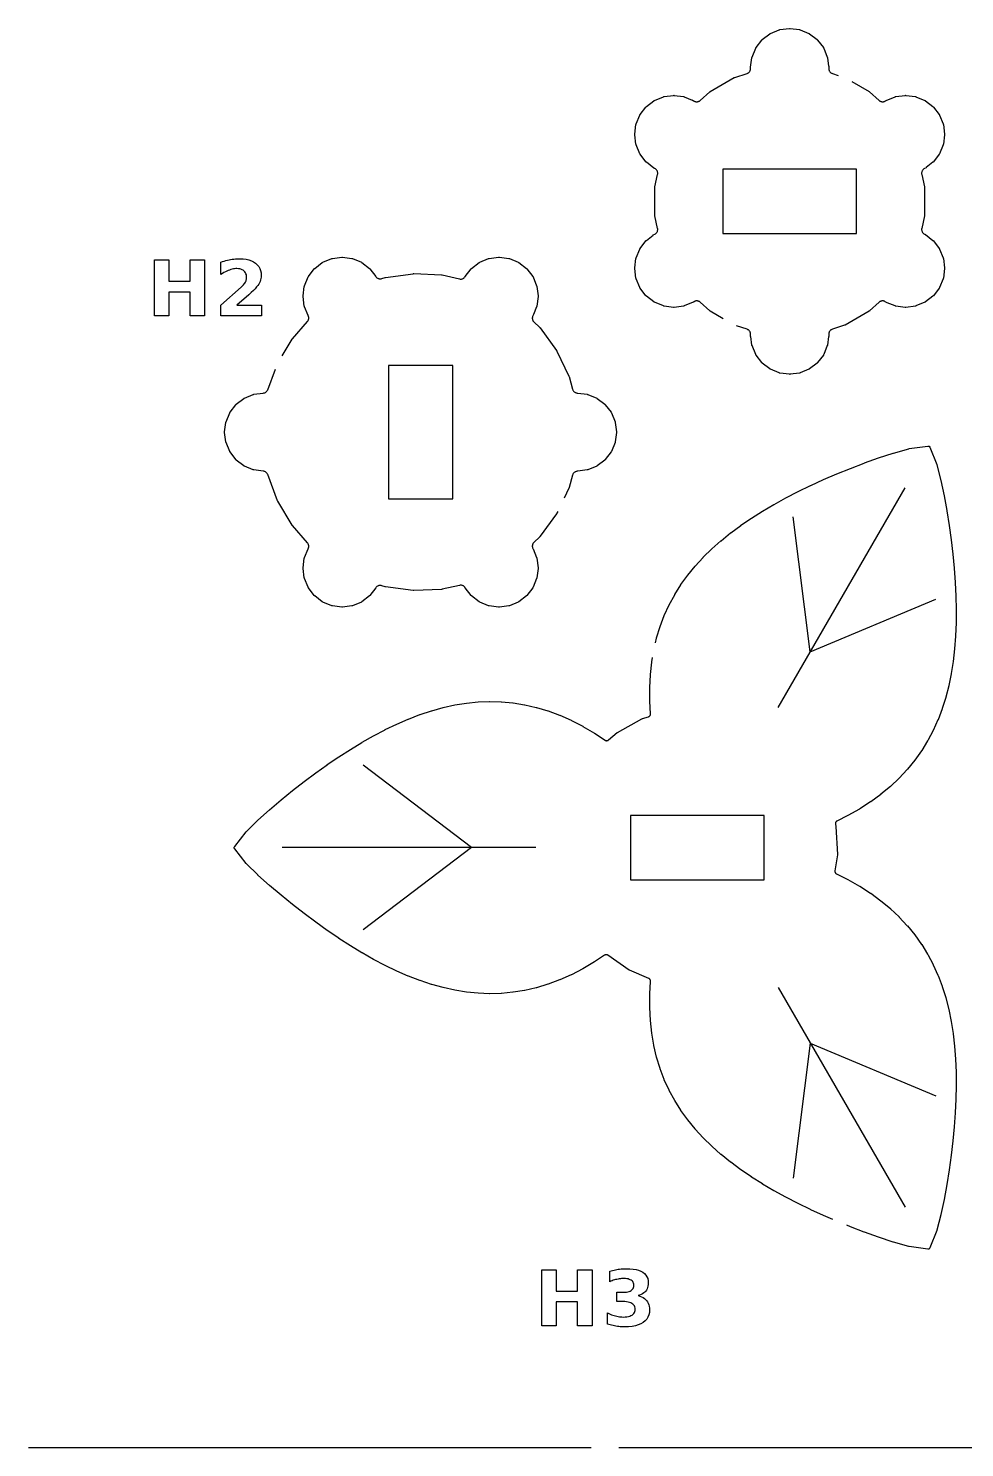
# Model space of a CAD drawing. Header units: millimetres. Extents: x 0 to 300, y 0 to 300.
# Drawn here: x 0 to 40.6, y 150 to 211.5 of the extents above; entities that cross this region are included whole.
import ezdxf

# ---------------------------------------------------------------- set-up
doc = ezdxf.new("R2010")
doc.units = ezdxf.units.MM
for name, color, linetype in [('CUT', 1, 'CONTINUOUS'), ('ENGRAVE', 5, 'CONTINUOUS'), ('SCORE', 7, 'CONTINUOUS')]:
    doc.layers.add(name, color=color, linetype=linetype)

msp = doc.modelspace()

# ---------------------------------------------------------------- linework, layer by layer
at = {"layer": 'CUT', "color": 1}
for points in [[(30.1199, 198.9157), (29.5584, 199.2398), (29.5469, 199.2473), (29.5363, 199.2559), (29.1242, 199.627), (29.1055, 199.6422), (29.0869, 199.6545), (29.0672, 199.6649), (29.0465, 199.6733), (29.0252, 199.6796), (29.0033, 199.6838), (28.9811, 199.6857), (28.9588, 199.6855), (28.9366, 199.6831), (28.9148, 199.6785), (28.8936, 199.6717), (28.8731, 199.6629), (28.8537, 199.6521), (28.8401, 199.6427), (28.824, 199.6318), (28.8112, 199.6259), (28.4296, 199.4678), (28.4157, 199.4627), (28.4012, 199.4602), (27.9917, 199.4063), (27.977, 199.405), (27.9624, 199.4063), (27.5528, 199.4602), (27.5383, 199.4628), (27.5245, 199.4678), (27.1429, 199.6259), (27.1295, 199.6321), (27.1175, 199.6405), (26.7898, 199.892), (26.7785, 199.9015), (26.769, 199.9127), (26.5176, 200.2404), (26.5091, 200.2525), (26.5029, 200.2658), (26.3448, 200.6475), (26.3398, 200.6613), (26.3373, 200.6758), (26.2833, 201.0853), (26.2821, 201.1), (26.2833, 201.1147), (26.3373, 201.5242), (26.3398, 201.5387), (26.3448, 201.5525), (26.5029, 201.9342), (26.5092, 201.9475), (26.5176, 201.9596), (26.769, 202.2873), (26.7785, 202.2986), (26.7898, 202.308), (27.0843, 202.534), (27.0795, 202.5443), (27.1614, 202.5831), (27.1805, 202.5946), (27.1984, 202.6079), (27.2149, 202.6229), (27.2298, 202.6395), (27.2429, 202.6575), (27.2543, 202.6766), (27.2637, 202.6969), (27.271, 202.7179), (27.2762, 202.7395), (27.2793, 202.7616), (27.2801, 202.7839), (27.2788, 202.8061), (27.2749, 202.83), (27.1596, 203.3724), (27.1575, 203.3859), (27.1568, 203.3996), (27.1568, 204.6004), (27.1575, 204.6141), (27.1596, 204.6276), (27.2749, 205.17), (27.2788, 205.1939), (27.2801, 205.2161), (27.2793, 205.2384), (27.2762, 205.2605), (27.271, 205.2821), (27.2637, 205.3031), (27.2543, 205.3234), (27.2429, 205.3425), (27.2298, 205.3605), (27.2149, 205.3771), (27.1984, 205.3921), (27.1805, 205.4054), (27.1614, 205.4169), (27.1465, 205.424), (27.1291, 205.4324), (27.1175, 205.4405), (26.7898, 205.692), (26.7785, 205.7015), (26.769, 205.7127), (26.5176, 206.0404), (26.5091, 206.0525), (26.5029, 206.0658), (26.3448, 206.4475), (26.3398, 206.4613), (26.3373, 206.4758), (26.2833, 206.8853), (26.2821, 206.9), (26.2833, 206.9147), (26.3373, 207.3242), (26.3398, 207.3387), (26.3448, 207.3525), (26.5029, 207.7342), (26.5092, 207.7475), (26.5176, 207.7596), (26.769, 208.0873), (26.7785, 208.0986), (26.7898, 208.108), (27.1175, 208.3595), (27.1296, 208.3679), (27.1429, 208.3741), (27.5245, 208.5322), (27.5384, 208.5373), (27.5529, 208.5398), (27.9624, 208.5937), (27.9771, 208.595), (27.9917, 208.5937), (28.4013, 208.5398), (28.4158, 208.5372), (28.4296, 208.5322), (28.7725, 208.3902), (28.7791, 208.3995), (28.8537, 208.3479), (28.8731, 208.3371), (28.8936, 208.3283), (28.9148, 208.3215), (28.9366, 208.3169), (28.9588, 208.3145), (28.9811, 208.3143), (29.0033, 208.3162), (29.0252, 208.3204), (29.0465, 208.3267), (29.0672, 208.3351), (29.0869, 208.3455), (29.1055, 208.3578), (29.1242, 208.373), (29.5363, 208.7441), (29.5469, 208.7527), (29.5584, 208.7602), (30.5983, 209.3606), (30.6105, 209.3668), (30.6234, 209.3717), (31.1507, 209.5431), (31.1733, 209.5517), (31.1933, 209.5616), (31.2121, 209.5735), (31.2297, 209.5872), (31.2458, 209.6025), (31.2604, 209.6194), (31.2732, 209.6376), (31.2841, 209.657), (31.2931, 209.6774), (31.3, 209.6986), (31.3048, 209.7204), (31.3074, 209.7425), (31.3078, 209.7648), (31.3064, 209.7812), (31.305, 209.8006), (31.3063, 209.8147), (31.3602, 210.2242), (31.3628, 210.2387), (31.3678, 210.2525), (31.5259, 210.6342), (31.5321, 210.6475), (31.5405, 210.6596), (31.792, 210.9873), (31.8015, 210.9986), (31.8127, 211.008), (32.1404, 211.2595), (32.1525, 211.2679), (32.1658, 211.2741), (32.5475, 211.4322), (32.5613, 211.4373), (32.5758, 211.4398), (32.9853, 211.4937), (33, 211.495), (33.0147, 211.4937), (33.4242, 211.4398), (33.4387, 211.4372), (33.4525, 211.4322), (33.8342, 211.2741), (33.8475, 211.2679), (33.8596, 211.2595), (34.1873, 211.008), (34.1986, 210.9985), (34.208, 210.9873), (34.4595, 210.6596), (34.4679, 210.6475), (34.4741, 210.6342), (34.6322, 210.2525), (34.6373, 210.2387), (34.6398, 210.2242), (34.6883, 209.8562), (34.6996, 209.8552), (34.6922, 209.7648), (34.6926, 209.7425), (34.6952, 209.7204), (34.7, 209.6986), (34.7069, 209.6774), (34.7159, 209.657), (34.7268, 209.6376), (34.7396, 209.6194), (34.7542, 209.6025), (34.7703, 209.5872), (34.7879, 209.5735), (34.8067, 209.5616), (34.8267, 209.5517), (34.8493, 209.5431), (35.1045, 209.4601)], [(35.693, 209.1924), (36.4416, 208.7602), (36.4531, 208.7527), (36.4637, 208.7441), (36.8758, 208.373), (36.8945, 208.3578), (36.9131, 208.3455), (36.9328, 208.3351), (36.9535, 208.3267), (36.9748, 208.3204), (36.9967, 208.3162), (37.0189, 208.3143), (37.0412, 208.3145), (37.0634, 208.3169), (37.0852, 208.3215), (37.1064, 208.3283), (37.1269, 208.3371), (37.1463, 208.3479), (37.1599, 208.3573), (37.176, 208.3682), (37.1888, 208.3741), (37.5704, 208.5322), (37.5843, 208.5373), (37.5988, 208.5398), (38.0083, 208.5937), (38.023, 208.595), (38.0376, 208.5937), (38.4472, 208.5398), (38.4617, 208.5372), (38.4755, 208.5322), (38.8571, 208.3741), (38.8705, 208.3679), (38.8825, 208.3595), (39.2102, 208.108), (39.2215, 208.0985), (39.231, 208.0873), (39.4824, 207.7596), (39.4909, 207.7475), (39.4971, 207.7342), (39.6552, 207.3525), (39.6602, 207.3387), (39.6627, 207.3242), (39.7167, 206.9147), (39.7179, 206.9), (39.7167, 206.8853), (39.6627, 206.4758), (39.6602, 206.4613), (39.6552, 206.4475), (39.4971, 206.0658), (39.4908, 206.0525), (39.4824, 206.0404), (39.231, 205.7127), (39.2215, 205.7014), (39.2102, 205.692), (38.9157, 205.466), (38.9205, 205.4557), (38.8386, 205.4169), (38.8195, 205.4054), (38.8016, 205.3921), (38.7851, 205.3771), (38.7702, 205.3605), (38.7571, 205.3425), (38.7457, 205.3234), (38.7363, 205.3031), (38.729, 205.2821), (38.7238, 205.2605), (38.7207, 205.2384), (38.7199, 205.2161), (38.7212, 205.1939), (38.7251, 205.17), (38.8404, 204.6276), (38.8425, 204.6141), (38.8432, 204.6004), (38.8432, 203.3996), (38.8425, 203.3859), (38.8404, 203.3724), (38.7251, 202.83), (38.7212, 202.8061), (38.7199, 202.7839), (38.7207, 202.7616), (38.7238, 202.7395), (38.729, 202.7179), (38.7363, 202.6969), (38.7457, 202.6766), (38.7571, 202.6575), (38.7702, 202.6395), (38.7851, 202.6229), (38.8016, 202.6079), (38.8195, 202.5946), (38.8386, 202.5831), (38.8535, 202.576), (38.8709, 202.5676), (38.8825, 202.5595), (39.2102, 202.308), (39.2215, 202.2985), (39.231, 202.2873), (39.4824, 201.9596), (39.4909, 201.9475), (39.4971, 201.9342), (39.6552, 201.5525), (39.6602, 201.5387), (39.6627, 201.5242), (39.7167, 201.1147), (39.7179, 201.1), (39.7167, 201.0853), (39.6627, 200.6758), (39.6602, 200.6613), (39.6552, 200.6475), (39.4971, 200.2658), (39.4908, 200.2525), (39.4824, 200.2404), (39.231, 199.9127), (39.2215, 199.9014), (39.2102, 199.892), (38.8825, 199.6405), (38.8704, 199.6321), (38.8571, 199.6259), (38.4755, 199.4678), (38.4616, 199.4627), (38.4471, 199.4602), (38.0376, 199.4063), (38.0229, 199.405), (38.0083, 199.4063), (37.5987, 199.4602), (37.5842, 199.4628), (37.5704, 199.4678), (37.2275, 199.6098), (37.2209, 199.6005), (37.1463, 199.6521), (37.1269, 199.6629), (37.1064, 199.6717), (37.0852, 199.6785), (37.0634, 199.6831), (37.0412, 199.6855), (37.0189, 199.6857), (36.9967, 199.6838), (36.9748, 199.6796), (36.9535, 199.6733), (36.9328, 199.6649), (36.9131, 199.6545), (36.8945, 199.6422), (36.8758, 199.627), (36.4637, 199.2559), (36.4531, 199.2473), (36.4416, 199.2398), (35.4017, 198.6394), (35.3895, 198.6332), (35.3766, 198.6283), (34.8493, 198.4569), (34.8267, 198.4483), (34.8067, 198.4384), (34.7879, 198.4265), (34.7703, 198.4128), (34.7542, 198.3975), (34.7396, 198.3806), (34.7268, 198.3624), (34.7159, 198.343), (34.7069, 198.3226), (34.7, 198.3014), (34.6952, 198.2796), (34.6926, 198.2575), (34.6922, 198.2352), (34.6996, 198.1448), (34.6883, 198.1438), (34.6398, 197.7758), (34.6372, 197.7613), (34.6322, 197.7475), (34.4741, 197.3658), (34.4679, 197.3525), (34.4595, 197.3404), (34.208, 197.0127), (34.1985, 197.0014), (34.1873, 196.992), (33.8596, 196.7405), (33.8475, 196.7321), (33.8342, 196.7259), (33.4525, 196.5678), (33.4387, 196.5627), (33.4242, 196.5602), (33.0147, 196.5063), (33, 196.505), (32.9853, 196.5063), (32.5758, 196.5602), (32.5613, 196.5628), (32.5475, 196.5678), (32.1658, 196.7259), (32.1525, 196.7321), (32.1404, 196.7405), (31.8127, 196.992), (31.8014, 197.0015), (31.792, 197.0127), (31.5405, 197.3404), (31.5321, 197.3525), (31.5259, 197.3658), (31.3678, 197.7475), (31.3627, 197.7613), (31.3602, 197.7758), (31.3117, 198.1438), (31.3004, 198.1448), (31.3078, 198.2352), (31.3074, 198.2575), (31.3048, 198.2796), (31.3, 198.3014), (31.2931, 198.3226), (31.2841, 198.343), (31.2732, 198.3624), (31.2604, 198.3806), (31.2458, 198.3975), (31.2297, 198.4128), (31.2121, 198.4265), (31.1933, 198.4384), (31.1733, 198.4483), (31.1507, 198.4569), (30.69, 198.6066)], [(11.0029, 197.3133), (11.4317, 198.0311), (11.4382, 198.0409), (11.4455, 198.0501), (12.097, 198.7958), (12.1115, 198.8141), (12.1233, 198.8323), (12.1332, 198.8515), (12.1413, 198.8716), (12.1474, 198.8923), (12.1514, 198.9136), (12.1534, 198.9351), (12.1534, 198.9567), (12.1512, 198.9783), (12.147, 198.9995), (12.1408, 199.0202), (12.1319, 199.0419), (12.1259, 199.0548), (11.9678, 199.4364), (11.9627, 199.4503), (11.9602, 199.4648), (11.9063, 199.8743), (11.905, 199.889), (11.9063, 199.9036), (11.9602, 200.3132), (11.9628, 200.3277), (11.9678, 200.3415), (12.1259, 200.7231), (12.1321, 200.7365), (12.1405, 200.7485), (12.392, 201.0762), (12.4015, 201.0875), (12.4127, 201.097), (12.7404, 201.3484), (12.7525, 201.3569), (12.7658, 201.3631), (13.1475, 201.5212), (13.1613, 201.5262), (13.1758, 201.5288), (13.5853, 201.5827), (13.6, 201.584), (13.6147, 201.5827), (14.0242, 201.5288), (14.0387, 201.5262), (14.0525, 201.5212), (14.4342, 201.3631), (14.4475, 201.3569), (14.4596, 201.3484), (14.7873, 201.097), (14.7986, 201.0875), (14.808, 201.0762), (15.0595, 200.7485), (15.065, 200.7406), (15.0797, 200.7217), (15.0948, 200.7057), (15.1115, 200.6913), (15.1294, 200.6785), (15.1486, 200.6676), (15.1687, 200.6586), (15.1896, 200.6516), (15.2111, 200.6467), (15.2329, 200.6439), (15.2549, 200.6433), (15.2769, 200.6448), (15.2986, 200.6484), (15.3217, 200.6547), (15.4589, 200.6993), (15.4702, 200.7024), (15.4818, 200.7045), (16.6798, 200.8668), (16.6916, 200.8679), (16.7033, 200.8679), (17.9111, 200.8136), (17.9228, 200.8126), (17.9344, 200.8105), (18.6903, 200.6379), (18.7137, 200.6338), (18.7357, 200.6321), (18.7576, 200.6325), (18.7795, 200.6351), (18.801, 200.6398), (18.8219, 200.6466), (18.842, 200.6554), (18.8612, 200.6661), (18.8793, 200.6786), (18.8961, 200.6929), (18.9113, 200.7087), (18.925, 200.7259), (18.9282, 200.7309), (18.9405, 200.7485), (19.192, 201.0762), (19.2015, 201.0875), (19.2127, 201.097), (19.5404, 201.3484), (19.5525, 201.3569), (19.5658, 201.3631), (19.9475, 201.5212), (19.9613, 201.5262), (19.9758, 201.5288), (20.3853, 201.5827), (20.4, 201.584), (20.4147, 201.5827), (20.8242, 201.5288), (20.8387, 201.5262), (20.8525, 201.5212), (21.2342, 201.3631), (21.2475, 201.3569), (21.2596, 201.3484), (21.5873, 201.097), (21.5986, 201.0875), (21.608, 201.0762), (21.8595, 200.7485), (21.8679, 200.7365), (21.8741, 200.7231), (22.0322, 200.3415), (22.0373, 200.3276), (22.0398, 200.3132), (22.0937, 199.9036), (22.095, 199.8889), (22.0937, 199.8743), (22.0398, 199.4648), (22.0372, 199.4502), (22.0322, 199.4364), (21.8947, 199.1045), (21.8996, 199.1022), (21.8638, 199.0327), (21.8558, 199.0129), (21.8498, 198.9923), (21.8458, 198.9713), (21.8437, 198.9501), (21.8437, 198.9287), (21.8457, 198.9074), (21.8498, 198.8864), (21.8558, 198.8659), (21.8637, 198.846), (21.8735, 198.827), (21.885, 198.809), (21.8982, 198.7922), (21.9142, 198.7754), (22.1691, 198.5317), (22.1772, 198.5232), (22.1845, 198.514), (22.8952, 197.5359), (22.9016, 197.5261), (22.9072, 197.5157), (23.4318, 196.4264), (23.4364, 196.4156), (23.44, 196.4044), (23.5898, 195.8617), (23.5975, 195.8385), (23.6067, 195.818), (23.6178, 195.7984), (23.6309, 195.7801), (23.6457, 195.7632), (23.6622, 195.7478), (23.6801, 195.7342), (23.6993, 195.7224), (23.7195, 195.7126), (23.7407, 195.7049), (23.7625, 195.6993), (23.7847, 195.6959), (23.7954, 195.6954), (23.8147, 195.6937), (24.2242, 195.6398), (24.2387, 195.6372), (24.2525, 195.6322), (24.6342, 195.4741), (24.6475, 195.4679), (24.6596, 195.4595), (24.9873, 195.208), (24.9986, 195.1985), (25.008, 195.1873), (25.2595, 194.8596), (25.2679, 194.8475), (25.2741, 194.8342), (25.4322, 194.4525), (25.4373, 194.4387), (25.4398, 194.4242), (25.4937, 194.0147), (25.495, 194), (25.4937, 193.9853), (25.4398, 193.5758), (25.4372, 193.5613), (25.4322, 193.5475), (25.2741, 193.1658), (25.2679, 193.1525), (25.2595, 193.1404), (25.008, 192.8127), (24.9985, 192.8014), (24.9873, 192.792), (24.6596, 192.5405), (24.6475, 192.5321), (24.6342, 192.5259), (24.2525, 192.3678), (24.2387, 192.3627), (24.2242, 192.3602), (23.8147, 192.3063), (23.7954, 192.3046), (23.7847, 192.3041), (23.7625, 192.3007), (23.7407, 192.2951), (23.7195, 192.2874), (23.6993, 192.2776), (23.6801, 192.2658), (23.6622, 192.2522), (23.6457, 192.2368), (23.6309, 192.2199), (23.6178, 192.2016), (23.6067, 192.182), (23.5975, 192.1615), (23.5898, 192.1383), (23.44, 191.5956), (23.4364, 191.5844), (23.4318, 191.5736), (23.2257, 191.1455)], [(22.9436, 190.5599), (22.9072, 190.4843), (22.9016, 190.4739), (22.8952, 190.4641), (22.1845, 189.486), (22.1772, 189.4768), (22.1691, 189.4683), (21.9142, 189.2246), (21.8981, 189.2077), (21.8848, 189.1907), (21.8732, 189.1725), (21.8633, 189.1532), (21.8554, 189.1331), (21.8495, 189.1124), (21.8455, 189.0911), (21.8436, 189.0696), (21.8438, 189.048), (21.8461, 189.0266), (21.8504, 189.0054), (21.8567, 188.9848), (21.8656, 188.9631), (21.8743, 188.9447), (22.0322, 188.5636), (22.0373, 188.5497), (22.0398, 188.5352), (22.0937, 188.1257), (22.095, 188.111), (22.0937, 188.0964), (22.0398, 187.6868), (22.0372, 187.6723), (22.0322, 187.6585), (21.8741, 187.2769), (21.8679, 187.2635), (21.8595, 187.2515), (21.608, 186.9238), (21.5985, 186.9125), (21.5873, 186.903), (21.2596, 186.6516), (21.2475, 186.6431), (21.2342, 186.6369), (20.8525, 186.4788), (20.8387, 186.4738), (20.8242, 186.4712), (20.4147, 186.4173), (20.4, 186.416), (20.3853, 186.4173), (19.9758, 186.4712), (19.9613, 186.4738), (19.9475, 186.4788), (19.5658, 186.6369), (19.5525, 186.6431), (19.5404, 186.6516), (19.2127, 186.903), (19.2014, 186.9125), (19.192, 186.9238), (18.9405, 187.2515), (18.9282, 187.2691), (18.925, 187.2741), (18.9113, 187.2913), (18.8961, 187.3071), (18.8793, 187.3214), (18.8612, 187.3339), (18.842, 187.3446), (18.8219, 187.3534), (18.801, 187.3602), (18.7795, 187.3649), (18.7576, 187.3675), (18.7357, 187.3679), (18.7137, 187.3662), (18.6903, 187.3621), (17.9344, 187.1895), (17.9228, 187.1874), (17.9111, 187.1864), (16.7033, 187.1321), (16.6916, 187.1321), (16.6798, 187.1332), (15.4818, 187.2955), (15.4702, 187.2976), (15.4589, 187.3007), (15.3217, 187.3453), (15.2986, 187.3516), (15.2769, 187.3552), (15.2549, 187.3567), (15.2329, 187.3561), (15.2111, 187.3533), (15.1896, 187.3484), (15.1687, 187.3414), (15.1486, 187.3324), (15.1294, 187.3215), (15.1115, 187.3087), (15.0948, 187.2943), (15.0797, 187.2783), (15.065, 187.2594), (15.0595, 187.2515), (14.808, 186.9238), (14.7985, 186.9125), (14.7873, 186.903), (14.4596, 186.6516), (14.4475, 186.6431), (14.4342, 186.6369), (14.0525, 186.4788), (14.0387, 186.4738), (14.0242, 186.4712), (13.6147, 186.4173), (13.6, 186.416), (13.5853, 186.4173), (13.1758, 186.4712), (13.1613, 186.4738), (13.1475, 186.4788), (12.7658, 186.6369), (12.7525, 186.6431), (12.7404, 186.6516), (12.4127, 186.903), (12.4014, 186.9125), (12.392, 186.9238), (12.1405, 187.2515), (12.1321, 187.2635), (12.1259, 187.2769), (11.9678, 187.6585), (11.9627, 187.6724), (11.9602, 187.6868), (11.9063, 188.0964), (11.905, 188.1111), (11.9063, 188.1257), (11.9602, 188.5352), (11.9628, 188.5498), (11.9678, 188.5636), (12.1259, 188.9452), (12.1319, 188.9581), (12.1408, 188.9798), (12.147, 189.0005), (12.1512, 189.0217), (12.1534, 189.0433), (12.1534, 189.0649), (12.1514, 189.0864), (12.1474, 189.1077), (12.1413, 189.1284), (12.1332, 189.1485), (12.1233, 189.1677), (12.1115, 189.1859), (12.097, 189.2042), (11.4455, 189.9499), (11.4382, 189.9591), (11.4317, 189.9689), (10.8116, 191.0068), (10.806, 191.0171), (10.8014, 191.028), (10.3768, 192.1594), (10.3668, 192.1823), (10.3556, 192.2023), (10.3423, 192.2211), (10.3272, 192.2384), (10.3104, 192.2541), (10.2921, 192.268), (10.2725, 192.2799), (10.2518, 192.2898), (10.2301, 192.2976), (10.2078, 192.303), (10.1704, 192.3082), (9.7758, 192.3602), (9.7613, 192.3628), (9.7475, 192.3678), (9.3658, 192.5259), (9.3525, 192.5321), (9.3404, 192.5405), (9.0127, 192.792), (9.0014, 192.8015), (8.992, 192.8127), (8.7405, 193.1404), (8.7321, 193.1525), (8.7259, 193.1658), (8.5678, 193.5475), (8.5627, 193.5613), (8.5602, 193.5758), (8.5063, 193.9853), (8.505, 194), (8.5063, 194.0147), (8.5602, 194.4242), (8.5628, 194.4387), (8.5678, 194.4525), (8.7259, 194.8342), (8.7321, 194.8475), (8.7405, 194.8596), (8.992, 195.1873), (9.0015, 195.1986), (9.0127, 195.208), (9.3404, 195.4595), (9.3525, 195.4679), (9.3658, 195.4741), (9.7475, 195.6322), (9.7613, 195.6373), (9.7758, 195.6398), (10.1704, 195.6918), (10.2078, 195.697), (10.2301, 195.7024), (10.2518, 195.7102), (10.2725, 195.7201), (10.2921, 195.732), (10.3104, 195.7459), (10.3272, 195.7616), (10.3423, 195.7789), (10.3556, 195.7977), (10.3668, 195.8177), (10.3768, 195.8406), (10.7123, 196.7346)], [(27.1819, 184.8761), (27.2297, 185.0779), (27.232, 185.0866), (27.3813, 185.5731), (27.3843, 185.5817), (27.5631, 186.0511), (27.5667, 186.0595), (27.7745, 186.5121), (27.7786, 186.5202), (28.0149, 186.9564), (28.0193, 186.9641), (28.2835, 187.3843), (28.2883, 187.3915), (28.5795, 187.7963), (28.5845, 187.8028), (28.9021, 188.1926), (28.9072, 188.1986), (29.2504, 188.5739), (29.2555, 188.5792), (29.6233, 188.9406), (29.6283, 188.9453), (30.0198, 189.2933), (30.0247, 189.2974), (30.4389, 189.6327), (30.4435, 189.6362), (30.8793, 189.9593), (30.8837, 189.9624), (31.3401, 190.2738), (31.3442, 190.2765), (31.82, 190.5769), (31.8238, 190.5793), (32.318, 190.8694), (32.3215, 190.8713), (32.8329, 191.1517), (32.8362, 191.1534), (33.3638, 191.4246), (33.3668, 191.4261), (33.9097, 191.6886), (33.9125, 191.6899), (34.4699, 191.9442), (34.4725, 191.9453), (35.0438, 192.1917), (35.0464, 192.1927), (35.6315, 192.4311), (35.6341, 192.4321), (36.2336, 192.6622), (36.2365, 192.6632), (36.8522, 192.8837), (36.8559, 192.885), (37.4925, 193.0928), (37.4983, 193.0946), (38.1673, 193.2811), (38.1855, 193.2848), (38.9869, 193.3944), (39.0457, 193.3996), (39.0705, 193.3461), (39.3763, 192.5973), (39.3822, 192.5796), (39.5552, 191.907), (39.5566, 191.9012), (39.6949, 191.2459), (39.6956, 191.2421), (39.8125, 190.5986), (39.8131, 190.5956), (39.9136, 189.9614), (39.914, 189.9586), (40.0001, 189.3327), (40.0005, 189.3299), (40.0728, 188.712), (40.0731, 188.7091), (40.1316, 188.0993), (40.1319, 188.0962), (40.176, 187.4948), (40.1762, 187.4915), (40.2052, 186.8989), (40.2053, 186.8953), (40.2182, 186.3122), (40.2182, 186.3081), (40.2141, 185.7351), (40.214, 185.7307), (40.1917, 185.1684), (40.1914, 185.1635), (40.1499, 184.6125), (40.1494, 184.6072), (40.0876, 184.0682), (40.0868, 184.0624), (40.0036, 183.5361), (40.0025, 183.5298), (39.8968, 183.0168), (39.8953, 183.0101), (39.7662, 182.5109), (39.7641, 182.5038), (39.6107, 182.0189), (39.6081, 182.0115), (39.4293, 181.5416), (39.4261, 181.534), (39.2212, 181.0794), (39.2174, 181.0716), (38.9855, 180.6328), (38.9811, 180.625), (38.7215, 180.2023), (38.7165, 180.1947), (38.4284, 179.7884), (38.4229, 179.7812), (38.1059, 179.3916), (38.0999, 179.3847), (37.7532, 179.0122), (37.7469, 179.0058), (37.37, 178.6505), (37.3634, 178.6447), (36.956, 178.3068), (36.9493, 178.3016), (36.5107, 177.9815), (36.5039, 177.9769), (36.0338, 177.6747), (36.0271, 177.6707), (35.5249, 177.3867), (35.5183, 177.3832), (35.0499, 177.1509), (35.0377, 177.1441), (35.0277, 177.1371), (35.0185, 177.1292), (35.01, 177.1205), (35.0024, 177.111), (34.9958, 177.1008), (34.9902, 177.09), (34.9857, 177.0787), (34.9824, 177.067), (34.9801, 177.0551), (34.9791, 177.0429), (34.9792, 177.0308), (34.9805, 177.0187), (34.9833, 177.005), (35.0026, 176.9304), (35.0048, 176.9199), (35.0059, 176.9092), (35.067, 175.7031), (35.067, 175.6923), (35.066, 175.6816), (34.9604, 174.9927), (34.959, 174.9788), (34.9589, 174.9667), (34.96, 174.9546), (34.9623, 174.9427), (34.9657, 174.931), (34.9702, 174.9198), (34.9758, 174.909), (34.9824, 174.8989), (34.9899, 174.8894), (34.9984, 174.8807), (35.0076, 174.8728), (35.0176, 174.8659), (35.0298, 174.8591), (35.5183, 174.6168), (35.5249, 174.6133), (36.0271, 174.3293), (36.0338, 174.3253), (36.5039, 174.0231), (36.5107, 174.0185), (36.9493, 173.6984), (36.956, 173.6932), (37.3634, 173.3553), (37.37, 173.3495), (37.7469, 172.9942), (37.7532, 172.9878), (38.0999, 172.6153), (38.1059, 172.6084), (38.4229, 172.2188), (38.4284, 172.2116), (38.7165, 171.8053), (38.7215, 171.7977), (38.9811, 171.375), (38.9855, 171.3672), (39.2174, 170.9284), (39.2212, 170.9206), (39.4261, 170.466), (39.4293, 170.4584), (39.6081, 169.9885), (39.6107, 169.9811), (39.7641, 169.4962), (39.7662, 169.4891), (39.8953, 168.9899), (39.8968, 168.9832), (40.0025, 168.4702), (40.0036, 168.4639), (40.0868, 167.9376), (40.0876, 167.9318), (40.1494, 167.3928), (40.1499, 167.3875), (40.1914, 166.8365), (40.1917, 166.8316), (40.214, 166.2693), (40.2141, 166.2649), (40.2182, 165.6919), (40.2182, 165.6878), (40.2053, 165.1047), (40.2052, 165.1011), (40.1762, 164.5085), (40.176, 164.5052), (40.1319, 163.9038), (40.1316, 163.9007), (40.0731, 163.2909), (40.0728, 163.288), (40.0005, 162.6701), (40.0001, 162.6673), (39.914, 162.0414), (39.9136, 162.0386), (39.8131, 161.4044), (39.8125, 161.4014), (39.6956, 160.7579), (39.6949, 160.7541), (39.5566, 160.0988), (39.5552, 160.093), (39.3822, 159.4204), (39.3763, 159.4027), (39.0705, 158.6539), (39.0457, 158.6004), (38.9869, 158.6056), (38.1855, 158.7152), (38.1673, 158.7189), (37.4983, 158.9054), (37.4925, 158.9072), (36.8559, 159.115), (36.8522, 159.1163), (36.2365, 159.3368), (36.2336, 159.3378), (35.6341, 159.5679), (35.6315, 159.5689), (35.4728, 159.6336)], [(34.8723, 159.8823), (34.4725, 160.0547), (34.4699, 160.0558), (33.9125, 160.3101), (33.9097, 160.3114), (33.3668, 160.5739), (33.3638, 160.5754), (32.8362, 160.8466), (32.8329, 160.8483), (32.3215, 161.1287), (32.318, 161.1306), (31.8238, 161.4207), (31.82, 161.4231), (31.3442, 161.7235), (31.3401, 161.7262), (30.8837, 162.0376), (30.8793, 162.0407), (30.4435, 162.3638), (30.4389, 162.3673), (30.0247, 162.7026), (30.0198, 162.7067), (29.6283, 163.0547), (29.6233, 163.0594), (29.2555, 163.4208), (29.2504, 163.4261), (28.9072, 163.8014), (28.9021, 163.8074), (28.5845, 164.1972), (28.5795, 164.2037), (28.2883, 164.6085), (28.2835, 164.6157), (28.0193, 165.0359), (28.0149, 165.0436), (27.7786, 165.4798), (27.7745, 165.4879), (27.5667, 165.9405), (27.5631, 165.9489), (27.3843, 166.4183), (27.3813, 166.4269), (27.232, 166.9134), (27.2297, 166.9221), (27.1104, 167.4261), (27.1086, 167.4347), (27.0198, 167.9565), (27.0186, 167.9649), (26.9607, 168.5048), (26.9601, 168.513), (26.9334, 169.0712), (26.9333, 169.079), (26.9385, 169.6559), (26.9388, 169.6634), (26.9727, 170.2006), (26.9729, 170.2141), (26.972, 170.2259), (26.9699, 170.2375), (26.9668, 170.2489), (26.9626, 170.2599), (26.9574, 170.2705), (26.9512, 170.2806), (26.9441, 170.29), (26.9362, 170.2987), (26.9274, 170.3066), (26.918, 170.3137), (26.9079, 170.3198), (26.8957, 170.3258), (26.0615, 170.6837), (26.0519, 170.6885), (26.0427, 170.6942), (25.1224, 171.3347), (25.1103, 171.3423), (25.0991, 171.3478), (25.0875, 171.3522), (25.0755, 171.3554), (25.0632, 171.3574), (25.0508, 171.3581), (25.0384, 171.3576), (25.0261, 171.3559), (25.014, 171.353), (25.0023, 171.3489), (24.991, 171.3436), (24.9787, 171.3363), (24.5429, 171.0466), (24.5366, 171.0427), (24.0396, 170.7497), (24.0328, 170.7459), (23.536, 170.4898), (23.5287, 170.4863), (23.0321, 170.2665), (23.0243, 170.2633), (22.5279, 170.0794), (22.5196, 170.0766), (22.0235, 169.9279), (22.0148, 169.9256), (21.5188, 169.8116), (21.5099, 169.8099), (21.014, 169.7301), (21.0049, 169.7289), (20.509, 169.6827), (20.5, 169.6821), (20.0041, 169.6686), (19.9952, 169.6687), (19.4991, 169.6873), (19.4906, 169.6879), (18.9944, 169.7377), (18.9862, 169.7388), (18.4898, 169.8189), (18.4821, 169.8204), (17.9855, 169.9299), (17.9783, 169.9316), (17.4815, 170.0695), (17.4749, 170.0715), (16.9777, 170.2365), (16.9718, 170.2387), (16.4743, 170.4298), (16.4689, 170.432), (15.9713, 170.6479), (15.9664, 170.6501), (15.4685, 170.8897), (15.4641, 170.8919), (14.966, 171.1537), (14.9621, 171.1559), (14.4638, 171.4388), (14.4603, 171.4408), (13.9618, 171.7436), (13.9587, 171.7455), (13.46, 172.0669), (13.4572, 172.0687), (12.9584, 172.4076), (12.9559, 172.4094), (12.457, 172.7649), (12.4547, 172.7666), (11.9557, 173.1383), (11.9535, 173.1399), (11.4545, 173.5275), (11.4523, 173.5292), (10.9533, 173.9334), (10.951, 173.9354), (10.4522, 174.3584), (10.4492, 174.3609), (9.9509, 174.8083), (9.9465, 174.8124), (9.4505, 175.2986), (9.4381, 175.3125), (8.9425, 175.9517), (8.9086, 176), (8.9425, 176.0483), (9.4381, 176.6875), (9.4505, 176.7014), (9.9465, 177.1876), (9.9509, 177.1917), (10.4492, 177.6391), (10.4522, 177.6416), (10.951, 178.0646), (10.9533, 178.0666), (11.4523, 178.4708), (11.4545, 178.4725), (11.9535, 178.8601), (11.9557, 178.8617), (12.4547, 179.2334), (12.457, 179.2351), (12.9559, 179.5906), (12.9584, 179.5924), (13.4572, 179.9313), (13.46, 179.9331), (13.9587, 180.2545), (13.9618, 180.2564), (14.4603, 180.5592), (14.4638, 180.5612), (14.9621, 180.8441), (14.966, 180.8463), (15.4641, 181.1081), (15.4685, 181.1103), (15.9664, 181.3499), (15.9713, 181.3521), (16.4689, 181.568), (16.4743, 181.5702), (16.9718, 181.7613), (16.9777, 181.7635), (17.4749, 181.9285), (17.4815, 181.9305), (17.9783, 182.0684), (17.9855, 182.0701), (18.4821, 182.1796), (18.4898, 182.1811), (18.9862, 182.2612), (18.9944, 182.2623), (19.4906, 182.3121), (19.4991, 182.3127), (19.9952, 182.3313), (20.0041, 182.3314), (20.5, 182.3179), (20.509, 182.3173), (21.0049, 182.2711), (21.014, 182.2699), (21.5099, 182.1901), (21.5188, 182.1884), (22.0148, 182.0744), (22.0235, 182.0721), (22.5196, 181.9234), (22.5279, 181.9206), (23.0243, 181.7367), (23.0321, 181.7335), (23.5287, 181.5137), (23.536, 181.5102), (24.0328, 181.2541), (24.0396, 181.2503), (24.5366, 180.9573), (24.5429, 180.9534), (24.9968, 180.6517), (25.0091, 180.6444), (25.0204, 180.6391), (25.0321, 180.635), (25.0442, 180.6321), (25.0565, 180.6304), (25.069, 180.6299), (25.0814, 180.6306), (25.0937, 180.6326), (25.1057, 180.6358), (25.1174, 180.6402), (25.1285, 180.6458), (25.1391, 180.6524), (25.1504, 180.6611), (25.5211, 180.9794), (25.5296, 180.986), (25.5388, 180.9917), (26.5947, 181.5778), (26.6044, 181.5825), (26.6144, 181.5863), (26.8837, 181.6707), (26.8965, 181.6754), (26.9072, 181.6806), (26.9174, 181.6867), (26.9269, 181.6937), (26.9358, 181.7016), (26.9438, 181.7104), (26.951, 181.7198), (26.9572, 181.7299), (26.9625, 181.7405), (26.9667, 181.7516), (26.9698, 181.763), (26.9719, 181.7747), (26.9728, 181.7866), (26.9726, 181.8002), (26.9388, 182.3366), (26.9385, 182.3441), (26.9333, 182.921), (26.9334, 182.9288), (26.9601, 183.487), (26.9607, 183.4952), (27.0186, 184.0351), (27.0198, 184.0435), (27.0531, 184.2393)], [(0, 150), (24.4, 150)], [(25.6, 150), (74.4, 150)]]:
    msp.add_lwpolyline(points, dxfattribs=at)
for points in [[(35.895, 205.395), (30.105, 205.395), (30.105, 202.605), (35.895, 202.605), (35.895, 205.395)], [(18.395, 191.105), (18.395, 196.895), (15.605, 196.895), (15.605, 191.105), (18.395, 191.105)], [(31.895, 177.395), (26.105, 177.395), (26.105, 174.605), (31.895, 174.605), (31.895, 177.395)]]:
    msp.add_lwpolyline(points, close=True, dxfattribs=at)
at = {"layer": 'ENGRAVE', "color": 5}
for points in [[(6.0876, 201.4706), (6.0876, 200.5445), (7.012, 200.5445), (7.012, 201.4706), (7.6387, 201.4706), (7.6387, 199.0406), (7.012, 199.0406), (7.012, 200.0709), (6.0876, 200.0709), (6.0876, 199.0406), (5.4609, 199.0406), (5.4609, 201.4706), (6.0876, 201.4706)], [(10.1076, 199.5012), (10.1076, 199.0406), (8.3417, 199.0406), (8.3417, 199.5012), (9.2287, 200.2841), (9.2666, 200.3198), (9.301, 200.3552), (9.3321, 200.3903), (9.3596, 200.4252), (9.3838, 200.4598), (9.4045, 200.4941), (9.4219, 200.5285), (9.4361, 200.5633), (9.4472, 200.5986), (9.4551, 200.6344), (9.4599, 200.6706), (9.4614, 200.7073), (9.4583, 200.7624), (9.4487, 200.8138), (9.4328, 200.8615), (9.4105, 200.9055), (9.3818, 200.9458), (9.3467, 200.9824), (9.3064, 201.0142), (9.2618, 201.0402), (9.213, 201.0605), (9.1601, 201.0749), (9.1029, 201.0836), (9.0415, 201.0865), (8.9919, 201.0848), (8.9408, 201.0796), (8.8881, 201.0709), (8.8339, 201.0587), (8.7782, 201.043), (8.7209, 201.0239), (8.6622, 201.0013), (8.6021, 200.9753), (8.5406, 200.9459), (8.4778, 200.9132), (8.4137, 200.877), (8.3482, 200.8375), (8.3482, 201.3714), (8.4186, 201.3938), (8.4887, 201.4143), (8.5585, 201.433), (8.6281, 201.4498), (8.6974, 201.4648), (8.7665, 201.478), (8.8351, 201.4892), (8.9034, 201.4983), (8.9711, 201.5054), (9.0385, 201.5105), (9.1053, 201.5136), (9.1717, 201.5146), (9.3117, 201.5092), (9.4409, 201.4932), (9.5593, 201.4666), (9.6669, 201.4292), (9.7637, 201.3812), (9.8496, 201.3225), (9.9235, 201.2543), (9.9839, 201.1777), (10.0309, 201.0926), (10.0645, 200.9992), (10.0846, 200.8973), (10.0913, 200.787), (10.0885, 200.7216), (10.0799, 200.6576), (10.0657, 200.5952), (10.0458, 200.5342), (10.0201, 200.4747), (9.9888, 200.4168), (9.9483, 200.3563), (9.8953, 200.2894), (9.8297, 200.216), (9.7515, 200.1361), (9.6608, 200.0498), (9.5575, 199.957), (9.0383, 199.5012), (10.1076, 199.5012)], [(22.8832, 157.7097), (22.8832, 156.7836), (23.8077, 156.7836), (23.8077, 157.7097), (24.4343, 157.7097), (24.4343, 155.2797), (23.8077, 155.2797), (23.8077, 156.31), (22.8832, 156.31), (22.8832, 155.2797), (22.2566, 155.2797), (22.2566, 157.7097), (22.8832, 157.7097)], [(26.505, 156.5662), (26.5771, 156.5372), (26.6426, 156.5031), (26.7016, 156.4637), (26.754, 156.4192), (26.7999, 156.3694), (26.8389, 156.3147), (26.8709, 156.2552), (26.8957, 156.191), (26.9135, 156.122), (26.9241, 156.0483), (26.9276, 155.9698), (26.92, 155.8542), (26.8969, 155.7482), (26.8585, 155.6518), (26.8047, 155.5651), (26.7355, 155.488), (26.651, 155.4205), (26.5517, 155.3631), (26.4383, 155.3161), (26.3108, 155.2795), (26.1692, 155.2534), (26.0135, 155.2377), (25.8437, 155.2325), (25.7813, 155.2334), (25.7188, 155.2359), (25.6563, 155.2401), (25.5937, 155.2459), (25.5311, 155.2534), (25.4685, 155.2626), (25.406, 155.2735), (25.3436, 155.2861), (25.2815, 155.3003), (25.2197, 155.3162), (25.158, 155.3337), (25.0966, 155.353), (25.0966, 155.8364), (25.1551, 155.8083), (25.2135, 155.7826), (25.2718, 155.7593), (25.3299, 155.7383), (25.3879, 155.7198), (25.4457, 155.7037), (25.5033, 155.69), (25.5606, 155.6789), (25.6176, 155.6701), (25.6743, 155.6639), (25.7307, 155.6602), (25.7867, 155.659), (25.8665, 155.6614), (25.9398, 155.6685), (26.0066, 155.6805), (26.067, 155.6973), (26.1209, 155.7189), (26.1684, 155.7452), (26.2089, 155.7761), (26.2421, 155.811), (26.2679, 155.8502), (26.2863, 155.8935), (26.2973, 155.941), (26.301, 155.9926), (26.2972, 156.0457), (26.2859, 156.0943), (26.267, 156.1385), (26.2406, 156.1782), (26.2066, 156.2134), (26.1651, 156.2441), (26.1162, 156.2702), (26.0601, 156.2916), (25.9969, 156.3082), (25.9264, 156.32), (25.8488, 156.3272), (25.7639, 156.3295), (25.5133, 156.3295), (25.5133, 156.7332), (25.7769, 156.7332), (25.8523, 156.7352), (25.9209, 156.7414), (25.9828, 156.7517), (26.0381, 156.7661), (26.0866, 156.7846), (26.1285, 156.8072), (26.1638, 156.8341), (26.1927, 156.8652), (26.2152, 156.9006), (26.2312, 156.9403), (26.2408, 156.9843), (26.2441, 157.0327), (26.2409, 157.0776), (26.2316, 157.1189), (26.216, 157.1568), (26.1941, 157.1911), (26.1661, 157.2219), (26.1318, 157.2491), (26.0917, 157.2725), (26.0466, 157.2916), (25.9963, 157.3065), (25.9408, 157.3171), (25.8801, 157.3235), (25.8144, 157.3256), (25.7638, 157.3247), (25.7131, 157.3218), (25.6622, 157.3171), (25.6111, 157.3104), (25.5598, 157.3019), (25.5084, 157.2914), (25.4569, 157.2791), (25.4055, 157.265), (25.3542, 157.2491), (25.3029, 157.2314), (25.2518, 157.2119), (25.2008, 157.1905), (25.2008, 157.6495), (25.2625, 157.6662), (25.3241, 157.6813), (25.3855, 157.6951), (25.4467, 157.7074), (25.5077, 157.7182), (25.5686, 157.7276), (25.6292, 157.7356), (25.6894, 157.7421), (25.7493, 157.7472), (25.8088, 157.7508), (25.8679, 157.753), (25.9267, 157.7537), (26.0779, 157.7494), (26.2159, 157.7364), (26.3407, 157.7148), (26.4522, 157.6846), (26.5505, 157.6457), (26.6355, 157.5982), (26.7074, 157.5421), (26.7662, 157.4772), (26.8119, 157.4035), (26.8446, 157.3212), (26.8641, 157.2301), (26.8707, 157.1303), (26.8676, 157.0614), (26.8582, 156.9968), (26.8426, 156.9364), (26.8208, 156.8804), (26.7927, 156.8286), (26.7584, 156.7812), (26.718, 156.7381), (26.6716, 156.6995), (26.6192, 156.6654), (26.5609, 156.6358), (26.4966, 156.6106), (26.4263, 156.5899), (26.505, 156.5662)]]:
    msp.add_lwpolyline(points, close=True, dxfattribs=at)
at = {"layer": 'SCORE', "color": 7}
for points in [[(32.5, 182.0622), (38, 191.5885)], [(33.8938, 184.4762), (33.1492, 190.3272)], [(33.8938, 184.4762), (39.3331, 186.7569)], [(19.2125, 176), (14.5177, 179.5703)], [(22, 176), (11, 176)], [(19.2125, 176), (14.5177, 172.4297)], [(32.5, 169.9378), (38, 160.4115)], [(33.8938, 167.5238), (33.1492, 161.6728)], [(33.8938, 167.5238), (39.3331, 165.2431)]]:
    msp.add_lwpolyline(points, dxfattribs=at)

doc.saveas('drawing.dxf')
